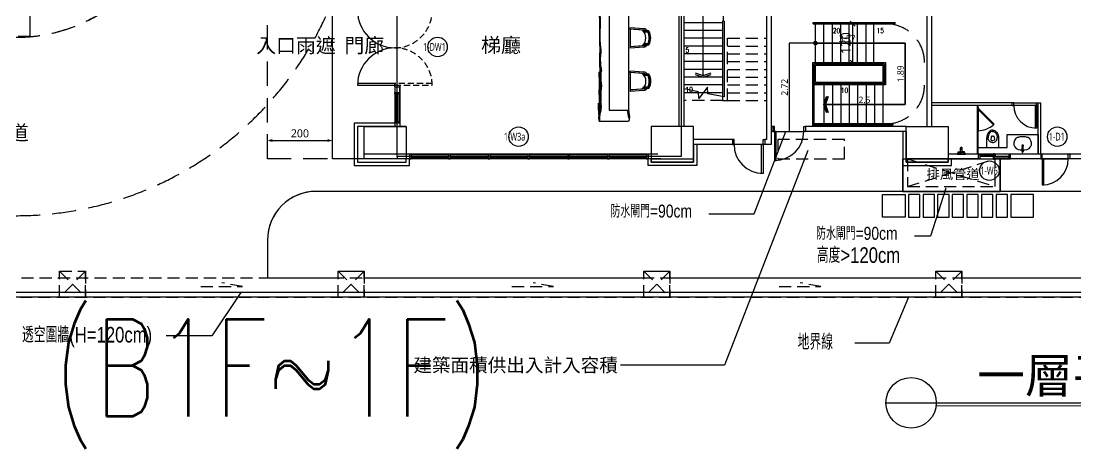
# Model space of a CAD drawing. Header units: millimetres. Extents: x -3377 to 119122, y -22007 to 15479.
# Drawn here: x 26909 to 30159, y 7810 to 9129 of the extents above; entities that cross this region are included whole.
import ezdxf
from ezdxf.enums import TextEntityAlignment as Align

# ---------------------------------------------------------------- set-up
doc = ezdxf.new("R2010")
doc.units = ezdxf.units.MM
doc.header["$LTSCALE"] = 150
doc.header["$MEASUREMENT"] = 0
for name, pattern in [('ACAD_ISO10W100', [18, 12, -3, 0, -3]), ('CENTER', [2, 1.25, -0.25, 0.25, -0.25]), ('CONTINOUS', [0]), ('HIDDEN', [0.375, 0.25, -0.125]), ('HIDDEN2', [0.1875, 0.125, -0.0625]), ('HIDDENX2', [0.75, 0.5, -0.25]), ('PHANTOM', [15.5, 8, -1.5, 1.5, -1.5, 1.5, -1.5])]:
    doc.linetypes.add(name, pattern=pattern)
doc.layers.get('0').update_dxf_attribs({"plot": 0})
for name, color, linetype in [('03-景觀', 8, 'Continuous'), ('A-10-OTHER', 7, 'Continuous'), ('COL', 1, 'Continuous'), ('DM', 6, 'Continuous'), ('Duct', 1, 'Continuous'), ('E-TXT', 7, 'Continuous'), ('FIN', 5, 'Continuous'), ('OPEN', 4, 'Continuous'), ('OTHER', 4, 'Continuous'), ('PLANT', 3, 'Continuous'), ('STAIR', 4, 'Continuous'), ('STAIR3', 7, 'Continuous'), ('TEXT', 2, 'Continuous'), ('TOIL', 6, 'Continuous'), ('WALL', 2, 'Continuous'), ('WALL2', 3, 'Continuous'), ('WALL3', 4, 'Continuous'), ('尺寸標註', 6, 'Continuous'), ('排水', 5, 'HIDDEN')]:
    doc.layers.add(name, color=color, linetype=linetype)
doc.layers.add('5', color=5, linetype='Continuous', lineweight=13)
for name, color, linetype, plot in [('AREA', 3, 'Continuous', False), ('FUNITURE', 9, 'Continuous', False), ('LABEL', 1, 'Continuous', False), ('OPEN-TAG', 4, 'Continuous', False), ('S-ARCH', 252, 'Continuous', False), ('法規檢討', 3, 'Continuous', False)]:
    doc.layers.add(name, color=color, linetype=linetype, plot=plot)
doc.styles.add('C1', font='', dxfattribs={"bigfont": 'japanese.shx'})
doc.styles.add('CHINA', font='romans.shx', dxfattribs={"width": 0.8, "bigfont": 'china.shx'})
doc.styles.add('CHINESET', font='c2.shx', dxfattribs={"bigfont": 'china.shx'})
doc.styles.add('CS4', font='romans.shx', dxfattribs={"width": 0.7, "height": 45, "bigfont": 'lsp.shx'})
doc.styles.add('CT', font='')
doc.styles.add('HH', font='')
doc.styles.get('C1').set_extended_font_data('微軟正黑體')
doc.styles.get('CT').set_extended_font_data('DFKai-SB')
doc.styles.get('HH').set_extended_font_data('Microsoft JhengHei')
doc.dimstyles.new('1-1', dxfattribs={"dimtxt": 20, "dimasz": 8, "dimexe": 10, "dimexo": 0, "dimgap": 10, "dimtad": 1, "dimdsep": 46, "dimtxsty": 'C1', "dimblk": 'OBLIQUE', "dimblk1": 'OBLIQUE', "dimblk2": 'ARROW', "dimcen": 10, "dimaunit": 1, "dimadec": 0, "dimazin": 0, "dimtfac": 1, "dimtix": 1, "dimtmove": 2, "dimatfit": 3, "dimldrblk": 'DIMC', "dimfxl": 0, "dimtolj": 1, "dimarcsym": 0})
doc.dimstyles.new('DIMAA', dxfattribs={"dimscale": 100, "dimtxt": 0.25, "dimasz": 0.15, "dimexe": 0.2, "dimexo": 0, "dimgap": 0.09, "dimtad": 1, "dimdec": 4, "dimdsep": 46, "dimtxsty": 'C1', "dimblk": 'ARROW', "dimblk1": 'ARROW', "dimblk2": 'ARROW', "dimsah": 1, "dimcen": 0.5, "dimadec": 4, "dimazin": 0, "dimtfac": 1, "dimtix": 1, "dimtmove": 2, "dimatfit": 3, "dimfxl": 0, "dimtolj": 1, "dimarcsym": 0})

# ---------------------------------------------------------------- blocks, each defined once
blk = doc.blocks.new('_Oblique')
at = {"color": 0, "linetype": 'ByBlock', "lineweight": -2}
blk.add_line((-0.5, -0.5), (0.5, 0.5), dxfattribs=at)
blk = doc.blocks.new('*D186')
at = {"layer": 'DEFPOINTS', "color": 0, "transparency": 16777216}
for p in [(76815, 3449), (76903.1, 3449), (76815, 3329)]:
    blk.add_point(p, dxfattribs=at)
at = {"layer": '尺寸標註', "color": 0, "lineweight": -2, "transparency": 16777216}
for p, q in [((76815, 3449), (76918.1, 3449)), ((76903.1, 3329), (76903.1, 3449)), ((76815, 3329), (76918.1, 3329))]:
    blk.add_line(p, q, dxfattribs=at)
at = {"layer": '尺寸標註', "color": 0, "lineweight": -2, "transparency": 16777216, "xscale": 15, "yscale": 15, "zscale": 15}
for p, rotation in [((76903.1, 3449), 90), ((76903.1, 3329), 270)]:
    blk.add_blockref('_Oblique', p, dxfattribs=dict(at, rotation=rotation))
at = {"layer": '尺寸標註', "color": 0, "transparency": 16777216, "insert": (76881.5, 3389), "char_height": 30, "attachment_point": 5, "rotation": 90, "style": 'C1'}
blk.add_mtext('\\A1;120', dxfattribs=at)
blk = doc.blocks.new('ARROW')
blk.add_solid([(0, 0), (-1, 0.3), (-1, -0.3)])
blk = doc.blocks.new('DIMC')
for p, q in [((-1.5, 0), (1.5, 0)), ((0, -1.5), (0, 1.5))]:
    blk.add_line(p, q)
at = {"color": 3}
blk.add_circle((0, 0), 0.5, dxfattribs=at)
blk = doc.blocks.new('*D172')
at = {"layer": 'DEFPOINTS', "color": 0, "transparency": 16777216}
for p in [(75299.8, 3088.8), (75099.8, 3032), (75299.8, 3032)]:
    blk.add_point(p, dxfattribs=at)
at = {"layer": 'DM', "color": 0, "lineweight": -2, "transparency": 16777216}
for p, q in [((75099.8, 3032), (75099.8, 3108.8)), ((75114.8, 3088.8), (75284.8, 3088.8)), ((75299.8, 3032), (75299.8, 3108.8))]:
    blk.add_line(p, q, dxfattribs=at)
at = {"layer": 'DM', "color": 0, "lineweight": -2, "transparency": 16777216, "xscale": 15, "yscale": 15, "zscale": 15, "rotation": 180}
blk.add_blockref('ARROW', (75099.8, 3088.8), dxfattribs=at)
at = {"layer": 'DM', "color": 0, "lineweight": -2, "transparency": 16777216, "xscale": 15, "yscale": 15, "zscale": 15}
blk.add_blockref('ARROW', (75299.8, 3088.8), dxfattribs=at)
at = {"layer": 'DM', "color": 0, "transparency": 16777216, "insert": (75199.8, 3110.7), "char_height": 25, "attachment_point": 5, "style": 'C1'}
blk.add_mtext('\\A1;200', dxfattribs=at)
blk = doc.blocks.new('A$C704E4F0D')
at = {"color": 252, "linetype": 'HIDDENX2'}
blk.add_line((-1577.5, -775), (-1577.5, -90), dxfattribs=at)
at = {"color": 252, "linetype": 'HIDDEN'}
for p, q in [((-359.99933, -595.00175), (-359.99958, -403.00175)), ((-359.99933, -403.00175), (-239.99933, -403.00175)), ((-359.99933, -427.00175), (-239.99933, -427.00175)), ((-359.99933, -451.00175), (-239.99933, -451.00175)), ((-359.99933, -475.00175), (-239.99933, -475.00175)), ((-359.99933, -499.00175), (-239.99933, -499.00175)), ((-359.99933, -523.00175), (-239.99933, -523.00175)), ((-359.99933, -523.00175), (-239.99933, -523.00175)), ((-359.99933, -547.00175), (-239.99932, -547.00175)), ((-375.00003, -583.00174), (-375.00003, -595.00175)), ((-359.99933, -571.00175), (-239.99931, -571.00175)), ((-359.99933, -571.00175), (-239.99931, -571.00175)), ((-374.99999, -595.00175), (-494.99999, -595.00175)), ((-374.99999, -595.00175), (-359.99933, -595.00175)), ((-359.99933, -595.00175), (-239.99931, -595.00175))]:
    blk.add_line(p, q, dxfattribs=at)
at = {"color": 252, "linetype": 'HIDDENX2'}
for points in [[(-2553.35215, -950, 0.4101367241), (-1503.45416, 85.36428), (-1503.35215, 355.00005, 0.3768400796), (-2418.00192, 1396.23985)], [(-2553.35215, -400, 0.4083589716), (-2053.45245, 89.98561), (-2053.35216, 355.08501, 0.3359745643), (-2418.00061, 836.33149)]]:
    blk.add_lwpolyline(points, format="xyb", dxfattribs=at)
for points in [[(-2508.34882, 804), (-3108.34882, 804), (-3108.34882, -396), (-2508.34882, -396), (-2508.34882, 804)], [(-1480, -775), (-1777.5, -775), (-1777.5, -90), (-1480, -90)]]:
    blk.add_lwpolyline(points, dxfattribs=at)
at = {"color": 252}
for points in [[(-459.79326, -509.94593), (-434.99999, -518.00175), (-410.20672, -509.94593)], [(-459.79326, -514.94593), (-434.99999, -523.00175), (-410.20672, -514.94593)], [(-54.94418, -582.20673), (-63, -607), (-54.94418, -631.79327)], [(-49.94418, -582.20673), (-58, -607), (-49.94418, -631.79327)]]:
    blk.add_lwpolyline(points, dxfattribs=at)
at = {"color": 252, "linetype": 'HIDDEN'}
blk.add_lwpolyline([(0, -715), (-205, -715), (-205, -775), (0, -775)], close=True, dxfattribs=at)
at = {"color": 252}
blk.add_lwpolyline([(597, -700), (597, -760), (412, -760), (412, -740), (502, -740), (502, -700)], close=True, dxfattribs=at)
blk.add_circle((-89.00024, -417.99981), 5, dxfattribs=at)
at = {"color": 252, "linetype": 'HIDDENX2'}
for centre, radius, start, end in [((-2553.35215, 100), 500, 270, 0), ((127, -478), 120, 0, 90), ((127, -546.9996), 120, 270, 0)]:
    blk.add_arc(centre, radius, start, end, dxfattribs=at)
at = {"layer": '03-景觀', "color": 252, "lineweight": -2, "elevation": 0}
for points in [[(117.49996, -885.00252), (187.49996, -885.00252), (187.49996, -955.00252), (117.49996, -955.00252)], [(232.50004, -885.00252), (197.50004, -885.00252), (197.50004, -955.00252), (232.50004, -955.00252)], [(277.50004, -885.00252), (242.50004, -885.00252), (242.50004, -955.00252), (277.50004, -955.00252)], [(322.50004, -885.00252), (287.50004, -885.00252), (287.50004, -955.00252), (322.50004, -955.00252)], [(367.50004, -885.00252), (332.50004, -885.00252), (332.50004, -955.00252), (367.50004, -955.00252)], [(412.50004, -885.00252), (377.50004, -885.00252), (377.50004, -955.00252), (412.50004, -955.00252)], [(457.50004, -885.00252), (422.50004, -885.00252), (422.50004, -955.00252), (457.50004, -955.00252)], [(502.50004, -885.00252), (467.50004, -885.00252), (467.50004, -955.00252), (502.50004, -955.00252)], [(582.50004, -885.00252), (512.50004, -885.00252), (512.50004, -955.00252), (582.50004, -955.00252)]]:
    blk.add_lwpolyline(points, close=True, dxfattribs=at)
at = {"layer": '5', "color": 252, "linetype": 'Continuous'}
blk.add_lwpolyline([(283.27248, -1536.03682), (1484.00106, -1536.03682)], dxfattribs=at)
at = {"layer": 'A-10-OTHER', "color": 252}
blk.add_line((-1350, -675), (-1480, -675), dxfattribs=at)
at = {"layer": 'AREA', "color": 252}
for points in [[(-1377.5, -767.5), (-1377.5, -775), (-1577.5, -775), (-1577.5, -90), (-1472.5, -90), (-1472.5, 557.5), (-757.5, 557.5), (-757.5, 352.5), (247.5, 352.5), (247.5, 127.5), (-757.5, 127.5), (-757.5, -262.5), (-502.5, -262.5), (-502.5, -760), (-502.5, -767.5)], [(-1377.5, -767.5), (-1377.5, -135), (-1472.5, -135), (-1472.5, 557.5), (-757.5, 557.5), (-757.5, 352.5), (247.5, 352.5), (247.5, 127.5), (-757.5, 127.5), (-757.5, -262.5), (-502.5, -262.5), (-502.5, -767.5)]]:
    blk.add_lwpolyline(points, close=True, dxfattribs=at)
at = {"layer": 'AREA', "color": 252, "elevation": 0}
blk.add_lwpolyline([(480, -875), (180, -875), (180, -775), (480, -775)], close=True, dxfattribs=at)
at = {"layer": 'COL', "color": 252}
for points in [[(-1480, -675), (-1350, -675), (-1350, -775), (-1480, -775)], [(-465, -675), (-595, -675), (-595, -775), (-465, -775)], [(190, -675), (320, -675), (320, -775), (190, -775)]]:
    blk.add_lwpolyline(points, close=True, dxfattribs=at)
at = {"layer": 'Duct', "color": 252, "linetype": 'CENTER', "ltscale": 3, "elevation": 0}
blk.add_lwpolyline([(-3833.34882, -1201.48446), (-3833.33714, 55.73711), (-3833.3549, 1643.22963), (1974.9, 1643.1), (1974.3809, 55.64961), (1973.9663, -1201.48446), (-1007.8204, -1201.48157)], close=True, dxfattribs=at)
blk.add_lwpolyline([(-3833.34882, -1201.48446), (-3833.33714, 55.73711), (-3833.3549, 1643.22963), (1974.9, 1643.1), (1974.3809, 55.64961), (1973.9663, -1201.48446), (-1007.8204, -1201.48157)], close=True, dxfattribs=at)
at = {"layer": 'Duct', "color": 252, "linetype": 'CENTER', "ltscale": 3}
blk.add_lwpolyline([(-3833.34882, -1201.48446), (-3833.33714, 55.73711), (-3833.3549, 1643.22963), (1974.9, 1643.1), (1974.3809, 55.64961), (1973.9663, -1201.48446), (-1007.8204, -1201.48157)], close=True, dxfattribs=at)
blk.add_lwpolyline([(-3833.34882, -1201.48446), (-3833.33714, 55.73711), (-3833.3549, 1643.22963), (1974.9, 1643.1), (1974.3809, 55.64961), (1973.9663, -1201.48446), (-1007.8204, -1201.48157)], close=True, dxfattribs=at)
at = {"layer": 'E-TXT', "color": 252, "elevation": 0}
for points in [[(-1860.05308, -1186.48217), (-1948.70761, -1320.33312), (-2090.02829, -1320.33312)], [(197.88595, -1201.48274), (138.08126, -1343.2842), (32.27125, -1343.2842)]]:
    blk.add_lwpolyline(points, dxfattribs=at)
at = {"layer": 'FIN', "color": 252}
for points in [[(-1385, -665), (-1510, -665), (-1510, -795), (-1340, -795), (-1340, -775)], [(-1385, -675), (-1500, -675), (-1500, -785), (-1350, -785), (-1350, -775)], [(180, -690), (180, -795), (330, -795), (330, -775)], [(190, -690), (190, -785), (320, -785), (320, -775)], [(-455, -730), (-455, -795), (-605, -795), (-605, -775)], [(-465, -730), (-465, -785), (-595, -785), (-595, -775)], [(-595, -775), (-595, -785), (-465, -785), (-465, -775)], [(320, -775), (320, -785), (190, -785), (190, -775)]]:
    blk.add_lwpolyline(points, dxfattribs=at)
at = {"layer": 'FUNITURE', "color": 252}
for p, q in [((-372.50024, -350.00175), (-372.50024, -225)), ((-617.84305, -373.79159), (-660.39697, -370.77807)), ((-660.39443, -374.95983), (-660.39697, -370.77807)), ((-616.68146, -378.1775), (-660.39443, -374.95983)), ((-660.39376, -376.05988), (-660.36198, -428.22266)), ((-622.23973, -378.11778), (-659.64563, -375.36437)), ((-605.53244, -379.8559), (-620.26752, -379.86487)), ((-605.57232, -384.03768), (-616.982, -384.04463)), ((-602.69198, -379.85417), (-605.53244, -379.8559)), ((-602.48785, -385.42972), (-604.86899, -385.43117)), ((-602.48785, -385.42972), (-600.26247, -384.43064)), ((-605.55031, -420.17808), (-616.95999, -420.18503)), ((-602.46753, -418.78228), (-604.84867, -418.78373)), ((-602.46753, -418.78228), (-600.24094, -419.77865)), ((-616.6523, -426.05179), (-660.36131, -429.3227)), ((-660.36131, -429.3227), (-660.35877, -433.50446)), ((-617.80855, -430.43911), (-660.35877, -433.50446)), ((-622.21049, -426.11828), (-659.61301, -428.91725)), ((-605.50533, -424.35981), (-620.24041, -424.36879)), ((-602.66488, -424.35808), (-605.50533, -424.35981)), ((-617.78014, -507.0773), (-660.33406, -504.06378)), ((-660.33152, -508.24554), (-660.33406, -504.06378)), ((-616.61855, -511.46321), (-660.33152, -508.24554)), ((-660.33085, -509.34559), (-660.29907, -561.50837)), ((-622.17682, -511.40349), (-659.58272, -508.65008)), ((-605.46953, -513.14161), (-620.20461, -513.15058)), ((-605.50941, -517.32339), (-616.91909, -517.33034)), ((-602.62907, -513.13988), (-605.46953, -513.14161)), ((-602.42494, -518.71543), (-604.80608, -518.71688)), ((-602.42494, -518.71543), (-600.19956, -517.71635)), ((-602.40462, -552.06799), (-604.78576, -552.06944)), ((-602.40462, -552.06799), (-600.17803, -553.06436)), ((-616.58939, -559.3375), (-660.2984, -562.60841)), ((-660.2984, -562.60841), (-660.29586, -566.79017)), ((-617.74564, -563.72482), (-660.29586, -566.79017)), ((-622.14758, -559.40398), (-659.5501, -562.20296)), ((-605.44242, -557.64552), (-620.17751, -557.6545)), ((-605.4874, -553.46379), (-616.89708, -553.47074)), ((-602.60197, -557.64379), (-605.44242, -557.64552))]:
    blk.add_line(p, q, dxfattribs=at)
at = {"layer": 'FUNITURE', "color": 252, "lineweight": -2}
for points in [[(-665, -300), (-725, -300), (-725, -625), (-665, -625)], [(-665, -300), (-665, -625)], [(-665, -660), (-755, -660)]]:
    blk.add_lwpolyline(points, dxfattribs=at)
at = {"layer": 'FUNITURE', "color": 252}
for centre, radius, start, end in [((-659.6968, -376.05945), 0.69696, 85.79010862, 180.03489782), ((-644.29308, -402.13147), 32.75712, 313.40601482, 46.66378082), ((-618.82771, -387.69597), 13.9392, 34.2198825, 85.94928104), ((-618.82771, -387.69597), 9.75744, 53.42039993, 77.29328556), ((-639.68347, -402.12866), 38.61158, 332.13038192, 27.93941371), ((-639.68347, -402.12866), 40.77216, 326.95803702, 33.11175862), ((-614.2181, -387.69316), 13.9392, 29.54751431, 34.2198825), ((-639.68347, -402.12866), 43.21152, 330.52228132, 29.54751431), ((-659.66502, -428.22223), 0.69696, 180.03489782, 274.27968701), ((-622.2625, -425.42326), 0.69696, 274.27968701, 313.40601482), ((-618.81015, -416.53594), 13.9392, 274.12051459, 325.84991313), ((-618.81015, -416.53594), 9.75744, 282.77651007, 306.6493957), ((-614.20054, -416.53313), 13.9392, 325.84991313, 330.52228132), ((-659.63389, -509.34516), 0.69696, 85.79010862, 180.03489782), ((-644.23017, -535.41718), 32.75712, 313.40601482, 46.66378082), ((-618.7648, -520.98168), 13.9392, 34.2198825, 85.94928104), ((-618.7648, -520.98168), 9.75744, 53.42039993, 77.29328556), ((-639.62056, -535.41437), 38.61158, 332.13038192, 27.93941371), ((-639.62056, -535.41437), 40.77216, 326.95803702, 33.11175862), ((-614.15519, -520.97887), 13.9392, 29.54751431, 34.2198825), ((-639.62056, -535.41437), 43.21152, 330.52228132, 29.54751431), ((-659.60211, -561.50794), 0.69696, 180.03489782, 274.27968701), ((-622.19959, -558.70897), 0.69696, 274.27968701, 313.40601482), ((-618.74724, -549.82165), 13.9392, 274.12051459, 325.84991313), ((-618.74724, -549.82165), 9.75744, 282.77651007, 306.6493957), ((-614.13763, -549.81884), 13.9392, 325.84991313, 330.52228132)]:
    blk.add_arc(centre, radius, start, end, dxfattribs=at)
at = {"layer": 'FUNITURE', "color": 252, "lineweight": -2}
for points in [[(-755, -270), (-757.55407, -286.68254, 0), (-755, -334.62622), (-754.20815, -420.85133, 0), (-753.6481, -437.62622), (-754.3103, -452.1409, 0), (-754.3103, -517.41594, 0), (-755, -524.97373), (-753.71404, -603.97024, 0), (-755, -506.93193, 0), (-754.51994, -543.303, 0), (-756.45836, -570.3619, 0), (-754.55676, -592.79627, 0), (-755, -645.99736, 0), (-757.51131, -602.93895, 0), (-755.74749, -625.87889, 0), (-756.93109, -643.74854, 0), (-757.09737, -649.31268, 0), (-755, -660)], [(-747.60237, -270), (-752.76678, -284.25105, 0), (-752.76678, -294.99201, 0), (-754.21348, -305.01052, 0), (-754.21348, -320.32604, 0), (-752.66166, -337.92255, 0), (-752.66166, -419.20594, 0), (-750.61277, -436.79808, 0), (-752.72461, -479.38172, 0), (-751.56654, -488.01459, 0), (-748.62801, -502.78792, 0), (-751.4739, -515.20815, 0), (-751.4739, -525.95431, 0), (-748.89288, -557.04722, 0), (-753.05066, -576.01899, 0), (-751.48637, -602.12955, 0), (-751.42757, -477.96357, 0), (-751.67285, -488.03117, 0), (-752.21744, -497.54874, 0), (-751.89021, -508.95207, 0), (-751.8332, -539.5902, 0), (-751.71204, -555.47412, 0), (-751.71264, -561.47365, 0), (-752.62068, -571.24524, 0), (-753.00374, -582.56389, 0), (-753.00374, -588.45553, 0), (-750.12163, -605.90154, 0), (-751.36997, -630.4298, 0), (-755.58713, -563.30795, 0), (-755.58713, -586.77643, 0), (-753.55902, -609.15207, 0), (-751.87002, -620.36638, 0), (-754.17844, -642.6161, 0), (-754.17844, -660, 0)], [(-752.07847, -518.69151), (-751.26901, -508.36353), (-751.26901, -500.97618), (-753.28999, -491.4832), (-753.28999, -483.65636)], [(-751.87536, -504.82964), (-753.1243, -512.53466), (-754.02522, -528.73979), (-752.70442, -533.06961), (-751.85755, -543.64778), (-753.91654, -562.84407)]]:
    blk.add_spline(points, degree=3, dxfattribs=at)
for points, knots in [([(-669.87726, -625), (-668.20482, -629.64369, 0), (-665.8469, -632.26591, 0), (-667.94483, -640.69075, 0), (-663.70446, -649.10881)], [53.157431261, 53.157431261, 53.157431261, 53.157431261, 53.5004099269, 67.3910744169, 67.3910744169, 67.3910744169, 67.3910744169]), ([(-665, -625), (-664.38743, -626.82465, 0), (-663.98793, -632.88012, 0), (-661.55901, -642.49908, 0), (-662.5834, -651.46123, 0), (-665, -660)], [0, 0, 0, 0, 5.7305156177, 17.7254662966, 30.2078949437, 30.2078949437, 30.2078949437, 30.2078949437])]:
    blk.add_open_spline(points, degree=3, knots=knots, dxfattribs=at)
at = {"layer": 'LABEL', "color": 252}
blk.add_lwpolyline([(127.89261, -1526.90096), (1484.00106, -1526.90097)], dxfattribs=at)
at = {"layer": 'LABEL', "color": 252, "linetype": 'Continuous'}
blk.add_arc((205.65267, -1526.90096), 77.76005, 180.0000015, 179.9999985, dxfattribs=at)
at = {"layer": 'OPEN', "color": 252, "linetype": 'Continuous'}
for p, q in [((-1385, -542.5), (-1500, -542.5)), ((-1500, -542.5), (-1500, -547.5)), ((-1500, -547.5), (-1385, -547.5)), ((-1385, -547.5), (-1385, -542.5)), ((-1385, -552.5), (-1385, -547.5)), ((-1385, -547.5), (-1370, -547.5)), ((-1385, -551.49998), (-1385, -665)), ((-1370, -547.5), (-1370, -552.5)), ((-1370, -665), (-1370, -551.49998)), ((-1385, -574.50089), (-1385, -571.50062)), ((-1370, -571.50062), (-1385, -571.50062)), ((-1370, -574.50089), (-1385, -574.50089)), ((-1370, -574.50089), (-1385, -574.50089)), ((-1370, -574.50089), (-1385, -574.50089)), ((-1370, -574.50089), (-1385, -574.50089)), ((-1380, -661.99973), (-1380, -574.50089)), ((-1375, -661.99973), (-1375, -574.50089)), ((-1370, -571.50062), (-1370, -574.50089)), ((-1370, -571.50062), (-1370, -574.50089)), ((-1385, -665), (-1385, -661.99973)), ((-1370, -661.99973), (-1385, -661.99973)), ((-1370, -665), (-1385, -665)), ((-1370, -665), (-1385, -665)), ((-1370, -661.99973), (-1370, -665)), ((-215, -675), (-220, -675)), ((-215, -690), (-215, -675)), ((-125, -690), (-125, -675)), ((-125, -675), (-120, -675)), ((-340, -715), (-345, -715)), ((-340, -730), (-340, -715)), ((-250, -730), (-250, -715)), ((-250, -715), (-245, -715)), ((-220, -690), (-215, -690)), ((-215, -690), (-125, -690)), ((-215, -690), (-215, -780)), ((-210, -690), (-215, -690)), ((-210, -780), (-210, -690)), ((-120, -690), (-125, -690)), ((-345, -730), (-340, -730)), ((-250, -730), (-340, -730)), ((-255, -820), (-255, -730)), ((-255, -730), (-250, -730)), ((-245, -730), (-250, -730)), ((-250, -730), (-250, -820)), ((-1335, -760), (-1340, -760)), ((-1340, -760), (-1340, -775)), ((-1340, -775), (-1335, -775)), ((-1335, -760), (-1220, -760)), ((-1335, -760), (-1335, -775)), ((-1335, -765), (-1220, -765)), ((-1335, -770), (-1220, -770)), ((-1220, -775), (-1335, -775)), ((-1215, -760), (-1220, -760)), ((-1220, -760), (-1220, -775)), ((-1220, -760), (-1220, -775)), ((-1220, -760), (-1220, -775)), ((-1220, -760), (-1220, -775)), ((-1220, -775), (-1215, -775)), ((-1215, -760), (-1097.5, -760)), ((-1215, -760), (-1215, -775)), ((-1215, -765), (-1097.5, -765)), ((-1215, -770), (-1097.5, -770)), ((-1097.5, -775), (-1215, -775)), ((-1097.5, -760), (-1097.5, -775)), ((-1092.5, -760), (-1097.5, -760)), ((-1097.5, -760), (-1097.5, -775)), ((-1097.5, -760), (-1097.5, -775)), ((-1097.5, -760), (-1097.5, -775)), ((-1097.5, -760), (-1097.5, -775)), ((-1097.5, -760), (-1097.5, -775)), ((-1097.5, -775), (-1092.5, -775)), ((-1092.5, -760), (-975, -760)), ((-1092.5, -760), (-1092.5, -775)), ((-1092.5, -765), (-975, -765)), ((-1092.5, -770), (-975, -770)), ((-975, -775), (-1092.5, -775)), ((-975, -760), (-975, -775)), ((-975, -760), (-975, -775)), ((-975, -760), (-975, -775)), ((-975, -760), (-975, -775)), ((-975, -760), (-975, -775)), ((-970, -760), (-975, -760)), ((-975, -760), (-975, -775)), ((-975, -760), (-975, -775)), ((-975, -760), (-975, -775)), ((-975, -775), (-970, -775)), ((-970, -760), (-970, -775)), ((-970, -760), (-852.5, -760)), ((-970, -765), (-852.5, -765)), ((-970, -770), (-852.5, -770)), ((-852.5, -775), (-970, -775)), ((-852.5, -760), (-852.5, -775)), ((-852.5, -760), (-852.5, -775)), ((-852.5, -760), (-852.5, -775)), ((-847.5, -760), (-852.5, -760)), ((-852.5, -760), (-852.5, -775)), ((-852.5, -760), (-852.5, -775)), ((-852.5, -760), (-852.5, -775)), ((-852.5, -760), (-852.5, -775)), ((-852.5, -760), (-852.5, -775)), ((-852.5, -760), (-852.5, -775)), ((-852.5, -760), (-852.5, -775)), ((-852.5, -775), (-847.5, -775)), ((-847.5, -760), (-730, -760)), ((-847.5, -760), (-847.5, -775)), ((-847.5, -765), (-730, -765)), ((-847.5, -770), (-730, -770)), ((-730, -775), (-847.5, -775)), ((-725, -760), (-730, -760)), ((-730, -760), (-730, -775)), ((-730, -760), (-730, -775)), ((-730, -760), (-730, -775)), ((-730, -760), (-730, -775)), ((-730, -760), (-730, -775)), ((-730, -760), (-730, -775)), ((-730, -760), (-730, -775)), ((-730, -760), (-730, -775)), ((-730, -760), (-730, -775)), ((-730, -760), (-730, -775)), ((-730, -760), (-730, -775)), ((-730, -760), (-730, -775)), ((-730, -775), (-725, -775)), ((-725, -760), (-610, -760)), ((-725, -760), (-725, -775)), ((-725, -765), (-610, -765)), ((-725, -770), (-610, -770)), ((-610, -775), (-725, -775)), ((-610, -760), (-610, -775)), ((-610, -760), (-610, -775)), ((-605, -760), (-610, -760)), ((-610, -760), (-610, -775)), ((-610, -775), (-605, -775)), ((-215, -780), (-210, -780)), ((412, -760), (417, -760)), ((417, -775), (412, -775)), ((417, -760), (417, -775)), ((507, -760), (417, -760)), ((417, -762.5), (464.5, -762.5)), ((507, -767.5), (417, -767.5)), ((417, -775), (507, -775)), ((459.5, -772.5), (459.5, -767.5)), ((507, -772.5), (459.5, -772.5)), ((462, -778), (462, -757)), ((464.5, -762.5), (464.5, -767.5)), ((512, -760), (507, -760)), ((507, -760), (507, -775)), ((507, -775), (512, -775)), ((610, -760), (605, -760)), ((605, -775), (610, -775)), ((610, -775), (610, -760)), ((690, -760), (610, -760)), ((610, -775), (690, -775)), ((610, -775), (610, -855)), ((615, -775), (610, -775)), ((615, -855), (615, -775)), ((690, -775), (690, -760)), ((690, -760), (695, -760)), ((695, -775), (690, -775)), ((-250, -820), (-255, -820)), ((610, -855), (615, -855))]:
    blk.add_line(p, q, dxfattribs=at)
at = {"layer": 'OPEN', "color": 252, "linetype": 'HIDDEN2'}
for p, q in [((-1270, -542.5), (-1385, -542.5)), ((-1385, -542.5), (-1385, -547.5)), ((-1385, -547.5), (-1270, -547.5)), ((-1270, -547.5), (-1270, -542.5))]:
    blk.add_line(p, q, dxfattribs=at)
at = {"layer": 'OPEN', "color": 252, "linetype": 'Continuous', "lineweight": -2}
for p, q in [((522, -602), (517, -602)), ((517, -610), (522, -610)), ((522, -610), (522, -602)), ((522, -602), (592, -602)), ((592, -610), (522, -610)), ((589, -680), (589, -610)), ((589, -610), (592, -610)), ((592, -610), (592, -602)), ((592, -602), (597, -602)), ((597, -610), (592, -610)), ((592, -610), (592, -680)), ((592, -680), (589, -680))]:
    blk.add_line(p, q, dxfattribs=at)
at = {"layer": 'OPEN', "color": 252, "linetype": 'Continuous'}
for centre, radius, start, end in [((-1385, -317.5), 115, 180, 270), ((-1385, -547.5), 115, 90, 180), ((-215, -690), 90, 270.00000001, 0.00000001), ((-250, -730), 90, 180, 270), ((610, -775), 80, 270.00000001, 0.00000001)]:
    blk.add_arc(centre, radius, start, end, dxfattribs=at)
at = {"layer": 'OPEN', "color": 252, "linetype": 'HIDDEN2'}
for centre, start, end in [((-1385, -317.5), 270, 0), ((-1385, -547.5), 0, 90)]:
    blk.add_arc(centre, 115, start, end, dxfattribs=at)
at = {"layer": 'OPEN', "color": 252, "linetype": 'Continuous', "lineweight": -2}
blk.add_arc((592, -610), 70, 180, 270, dxfattribs=at)
at = {"layer": 'OPEN-TAG', "color": 252}
for centre in [(-1253.34154, -429.7346, -1.07354), (-1003.81691, -706.41085), (655.93356, -706.41085), (447.05638, -811.23268, 0)]:
    blk.add_circle(centre, 30, dxfattribs=at)
at = {"layer": 'OTHER', "color": 252}
blk.add_lwpolyline([(-370.00001, -584.00175), (-420.29128, -573.94349), (-421.27186, -553.3513), (-448.72812, -588.6522), (-449.7087, -568.06001), (-494.99999, -559.00175)], dxfattribs=at)
at = {"layer": 'PLANT', "color": 252}
for p, q in [((-565.21074, -875.00252, 0), (-1627.5, -875.00252)), ((-565.21074, -875.00252, 0), (-1627.5, -875.00252)), ((-564.99996, -875.00252, 0), (-1577.50251, -875.00252, 0)), ((-1577.50251, -875.00252, 0), (-1577.50251, -875.00252, 0)), ((-564.99996, -875.00252, 0), (-1577.50251, -875.00252, 0)), ((-1577.50251, -875.00252, 0), (-1577.50251, -875.00252, 0)), ((-454.99996, -875.00252, 0), (-564.99996, -875.00252, 0)), ((-564.99996, -875.00252, 0), (-564.99996, -875.00252, 0)), ((-454.99996, -875.00252, 0), (-564.99996, -875.00252, 0)), ((-564.99996, -875.00252, 0), (-564.99996, -875.00252, 0)), ((200.00004, -875.00252, 0), (-454.99996, -875.00252, 0)), ((200.00004, -875.00252, 0), (-454.99996, -875.00252, 0)), ((200.00004, -875.00252, 0), (200.00004, -875.00252, 0)), ((500.00004, -875.00252, 0), (200.00004, -875.00252, 0)), ((200.00004, -875.00252, 0), (200.00004, -875.00252, 0)), ((500.00004, -875.00252, 0), (200.00004, -875.00252, 0)), ((500.00004, -875.00253, 0), (500.00004, -875.00252, 0)), ((500.00004, -875.00253, 0), (500.00004, -875.00252, 0)), ((1295.00004, -875.00253, 0), (500.00004, -875.00253, 0)), ((1295.00004, -875.00253, 0), (500.00004, -875.00253, 0)), ((-1777.50002, -1025.0025), (-1777.50003, -1121.48628)), ((-1777.50002, -1025.0025), (-1777.50003, -1121.48628)), ((-1777.50003, -1121.48628), (-1777.50255, -1121.48628)), ((-1777.50255, -1121.48628), (-1777.50255, -1141.48424)), ((-1777.50003, -1121.48628), (-1777.50255, -1121.48628)), ((-1777.50255, -1121.48628), (-1777.50255, -1141.48424)), ((-618.0049, -1141.48447, 0), (-618.0049, -1121.48628, 0)), ((-618.0049, -1121.48628, 0), (-538.0049, -1121.48628, 0)), ((-618.0049, -1141.48447, 0), (-618.0049, -1121.48628, 0)), ((-618.0049, -1121.48628, 0), (-538.0049, -1121.48628, 0)), ((-538.0049, -1121.48628, 0), (-538.0049, -1141.48424, 0)), ((-538.0049, -1121.48628, 0), (-538.0049, -1141.48424, 0)), ((281.9951, -1121.48628, 0), (361.9951, -1121.48628, 0)), ((281.9951, -1141.48536, 0), (281.9951, -1121.48628, 0)), ((281.9951, -1121.48628, 0), (361.9951, -1121.48628, 0)), ((281.9951, -1141.48536, 0), (281.9951, -1121.48628, 0)), ((361.9951, -1121.48628, 0), (361.9951, -1141.48544, 0)), ((361.9951, -1121.48628, 0), (361.9951, -1141.48544, 0)), ((-1777.50255, -1141.48424), (-1777.50255, -1141.4844)), ((-1777.50255, -1141.48424), (-1777.50255, -1141.4844)), ((-1399.81543, -1141.48156, 0), (-618.0049, -1141.48447, 0)), ((-1399.81543, -1141.48156, 0), (-618.0049, -1141.48447, 0)), ((-538.0049, -1141.48424, 0), (-538.0049, -1141.48455, 0)), ((-538.0049, -1141.48424, 0), (-538.0049, -1141.48455, 0)), ((-538.0049, -1141.48455, 0), (-215.0004, -1141.48487, 0)), ((-538.0049, -1141.48455, 0), (-215.0004, -1141.48487, 0)), ((-215.0004, -1141.48487, 0), (281.9951, -1141.48536, 0)), ((-215.0004, -1141.48487, 0), (281.9951, -1141.48536, 0)), ((361.9951, -1141.48544, 0), (1214.99969, -1141.48629, 0)), ((361.9951, -1141.48544, 0), (1214.99969, -1141.48629, 0))]:
    blk.add_line(p, q, dxfattribs=at)
blk.add_lwpolyline([(1295.00004, -875.00253), (500.00004, -875.00253), (500, -875), (200, -875), (200.00004, -875.00252), (-454.99996, -875.00252), (-564.99996, -875.00252), (-564.99996, -875.00252), (-1577.50251, -875.00252), (-1577.50251, -875.00252), (-1627.5, -875.00252), (-1627.5, -875.00252, 0.4142135624), (-1777.5, -1025.00252), (-1777.50002, -1025.0025), (-1777.50003, -1121.48628), (-1777.50255, -1121.48628), (-1777.50255, -1141.48424), (-1777.50255, -1141.4844), (-1597.46835, -1141.48321), (-1597.46835, -1141.4844), (-1559.99993, -1141.48338), (-1559.99993, -1141.48203), (-1559.99993, -1121.48376), (-1479.99993, -1121.48376), (-1479.99993, -1141.4844), (-1400.02621, -1141.4844), (-1399.81543, -1141.48156), (-618.0049, -1141.48447), (-618.0049, -1121.48628), (-618.00494, -1121.48376), (-538.00494, -1121.48376), (-538.00494, -1141.48438), (-538.0049, -1141.48455), (-215.0004, -1141.48487), (281.9951, -1141.48536), (281.9951, -1121.48628), (281.99506, -1121.48381), (361.99506, -1121.48381), (361.99506, -1141.48436), (361.9951, -1141.48544), (1214.99969, -1141.48629)], format="xyb", dxfattribs=at)
blk.add_lwpolyline([(1295.00004, -875.00253), (500.00004, -875.00253), (500, -875), (200, -875), (200.00004, -875.00252), (-454.99996, -875.00252), (-564.99996, -875.00252), (-564.99996, -875.00252), (-1577.50251, -875.00252), (-1577.50251, -875.00252), (-1627.5, -875.00252), (-1627.5, -875.00252, 0.4142135624), (-1777.5, -1025.00252), (-1777.50002, -1025.0025), (-1777.50003, -1121.48628), (-1777.50255, -1121.48628), (-1777.50255, -1141.48424), (-1777.50255, -1141.4844), (-1597.46835, -1141.48321), (-1597.46835, -1141.4844), (-1559.99993, -1141.48338), (-1559.99993, -1141.48203), (-1559.99993, -1121.48376), (-1479.99993, -1121.48376), (-1479.99993, -1141.4844), (-1400.02621, -1141.4844), (-1399.81543, -1141.48156), (-618.0049, -1141.48447), (-618.0049, -1121.48628), (-618.00494, -1121.48376), (-538.00494, -1121.48376), (-538.00494, -1141.48438), (-538.0049, -1141.48455), (-215.0004, -1141.48487), (281.9951, -1141.48536), (281.9951, -1121.48628), (281.99506, -1121.48381), (361.99506, -1121.48381), (361.99506, -1141.48436), (361.9951, -1141.48544), (1214.99969, -1141.48629)], format="xyb", dxfattribs=at)
blk.add_arc((-1627.5, -1025.00252), 150, 90, 180, dxfattribs=at)
blk.add_arc((-1627.5, -1025.00252), 150, 90, 180, dxfattribs=at)
at = {"layer": 'STAIR', "color": 252, "linetype": 'CONTINOUS'}
for p, q in [((-372.50024, -350.00175), (-372.50024, -225)), ((-434.99999, -518.00175), (-434.99999, -287.50088)), ((-374.99999, -355.00175), (-494.99999, -355.00175)), ((-375.00024, -350.00175), (-375.00024, -514.02449)), ((-370.00024, -350.00175), (-375.00024, -350.00175)), ((-370.00024, -350.00175), (-370.00024, -515.29013)), ((-96.5, -354), (157, -354)), ((-96.5, -358.15372), (-96.5, -354)), ((157, -358), (157, -354)), ((-374.99999, -379.00175), (-494.99999, -379.00175)), ((-96.5, -358), (157, -358)), ((-89, -478), (-89, -357.9996)), ((-63, -478), (-63, -357.9996)), ((-37, -478), (-37, -357.9996)), ((-11, -478), (-11, -357.9996)), ((15, -478), (15, -357.9996)), ((41, -478), (41, -357.9996)), ((67, -478), (67, -357.9996)), ((91, -478), (91, -357.9996)), ((-374.99999, -403.00175), (-494.99999, -403.00175)), ((-374.99999, -427.00175), (-494.99999, -427.00175)), ((-374.99999, -451.00175), (-494.99999, -451.00175)), ((-374.99999, -475.00175), (-494.99999, -475.00175)), ((-97, -478), (127, -478)), ((-97, -675), (-97, -478)), ((-93, -482), (123, -482)), ((-93, -675), (-93, -482)), ((-89, -486), (119, -486)), ((-89, -539), (-89, -486)), ((119, -486), (119, -539)), ((123, -482), (123, -543)), ((127, -478), (127, -547)), ((-374.99999, -499.00175), (-494.99999, -499.00175)), ((-375.00024, -514.02449), (-375.00003, -583.00174)), ((-370.00024, -515.29013), (-370.00001, -584.00175)), ((-374.99999, -523.00175), (-494.99999, -523.00175)), ((-374.99999, -523.00175), (-494.99999, -523.00175)), ((-374.99999, -547.00175), (-494.99999, -547.00175)), ((123, -543), (-93, -543)), ((127, -547), (-93, -547)), ((119, -539), (-89, -539)), ((-63, -547), (-63, -667)), ((-37, -547), (-37, -667)), ((-11, -547), (-11, -667)), ((15, -547), (15, -667)), ((41, -547), (41, -667)), ((67, -547), (67, -667)), ((93, -547), (93, -667)), ((119, -547), (119, -667)), ((-374.99999, -571.00175), (-494.99999, -571.00175)), ((-374.99999, -571.00175), (-494.99999, -571.00175)), ((149, -667), (-93, -667)), ((149, -671), (-93, -671)), ((149, -667), (149, -671))]:
    blk.add_line(p, q, dxfattribs=at)
blk.add_lwpolyline([(-57.99983, -607.00052), (187, -607.00052), (187, -417.9998), (-89, -417.9998)], dxfattribs=at)
at = {"layer": 'STAIR3', "color": 252}
blk.add_line((-58, -607), (-48, -607), dxfattribs=at)
for points in [[(-89, -417.9998), (187, -417.9998), (187, -606.9998), (-63, -607)], [(-54.94418, -631.79327), (-63, -607), (-54.94418, -582.20673)], [(-49.94418, -631.79327), (-58, -607), (-49.94418, -582.20673)]]:
    blk.add_lwpolyline(points, dxfattribs=at)
at = {"layer": 'STAIR3', "color": 252, "extrusion": (0, 0, -1)}
blk.add_ellipse((-89, -417.9998), major_axis=(-3.53553, 3.53553), ratio=1, start_param=5.4977871438, end_param=11.780972451, dxfattribs=at)
at = {"layer": 'TOIL', "color": 252}
for p, q in [((410, -615), (410, -610)), ((410, -615), (412, -615)), ((412, -615), (412, -610)), ((410, -760), (410, -675)), ((410, -675), (412, -675)), ((412, -760), (412, -675)), ((358.25, -752.95014), (358.25, -744.45014)), ((358.25, -744.45014), (360.5, -744.45014)), ((362.75, -744.45014), (360.5, -744.45014)), ((362.75, -752.95014), (362.75, -744.45014)), ((548.72717, -737.27573), (550.27575, -737.27572)), ((347.55412, -760), (347.55412, -759.80481)), ((347.55412, -760), (373.44588, -760)), ((351.65012, -760), (347.55412, -760)), ((348.6, -759.38562), (348.6, -757.08014)), ((348.6, -757.08014), (351.96, -757.08014)), ((350.56212, -759.42562), (348.64, -759.42562)), ((350.44, -759.42562), (348.76, -759.42562)), ((348.84419, -759.42566), (348.94172, -759.42562)), ((350.35732, -759.42562), (348.94172, -759.42562)), ((350.875, -755.04014), (350.875, -753.53977)), ((353.96, -758.04014), (351, -758.04014)), ((351.01542, -753.40014), (356.31516, -752.65629)), ((351.035, -755.20014), (360.5, -755.20014)), ((351.5, -755.54014), (353, -755.54014)), ((351.5, -755.54014), (354.5, -755.54014)), ((351.5, -756.84014), (354.5, -756.84014)), ((351.65012, -760), (351.65012, -759.80481)), ((351.96, -756.84014), (351.96, -757.08014)), ((351.975, -755.37014), (351.975, -755.20014)), ((354.025, -755.20014), (351.975, -755.20014)), ((351.975, -755.37014), (353, -755.37014)), ((352.1, -755.20014), (353.9, -755.20014)), ((352.1, -755.20014), (353.9, -755.20014)), ((352.1, -755.54014), (352.1, -755.37014)), ((354.025, -755.37014), (353, -755.37014)), ((354.5, -755.54014), (353, -755.54014)), ((353.9, -755.54014), (353.9, -755.37014)), ((354.025, -755.37014), (354.025, -755.20014)), ((354.04, -756.84014), (354.04, -757.96014)), ((369.965, -755.20014), (360.5, -755.20014)), ((369.98458, -753.40014), (364.68484, -752.65629)), ((366.5, -755.54014), (368, -755.54014)), ((369.5, -755.54014), (366.5, -755.54014)), ((369.5, -756.84014), (366.5, -756.84014)), ((366.7, -756.84014), (369.3, -756.84014)), ((366.96, -756.84014), (366.96, -757.96014)), ((366.975, -755.37014), (366.975, -755.20014)), ((366.975, -755.20014), (369.025, -755.20014)), ((366.975, -755.37014), (368, -755.37014)), ((367.04, -758.04014), (370, -758.04014)), ((368.9, -755.20014), (367.1, -755.20014)), ((367.1, -755.54014), (367.1, -755.37014)), ((369.025, -755.37014), (368, -755.37014)), ((369.5, -755.54014), (368, -755.54014)), ((368.9, -755.54014), (368.9, -755.37014)), ((369.025, -755.37014), (369.025, -755.20014)), ((369.04, -756.84014), (369.04, -757.08014)), ((372.36, -757.08014), (369.04, -757.08014)), ((369.34988, -760), (369.34988, -759.80481)), ((369.34988, -760), (373.44588, -760)), ((370.125, -755.04014), (370.125, -753.53977)), ((370.43788, -759.42562), (372.36, -759.42562)), ((370.56, -759.42562), (372.24, -759.42562)), ((370.64268, -759.42562), (372.05828, -759.42562)), ((372.15581, -759.42566), (372.05828, -759.42562)), ((372.4, -759.38562), (372.4, -757.12014)), ((373.44588, -760), (373.44588, -759.80481)), ((549.27645, -755.18916), (549.27645, -752.62788)), ((549.37645, -755.28916), (549.62645, -755.28916)), ((549.72645, -755.18916), (549.72645, -752.63916))]:
    blk.add_line(p, q, dxfattribs=at)
at = {"layer": 'TOIL', "color": 252, "linetype": 'Continuous'}
for p, q in [((410, -618), (410, -615)), ((412, -615), (412, -618)), ((409.87868, -620.12132), (412, -618)), ((409.87868, -620.12132), (459.37615, -669.6188)), ((412, -618), (410, -618)), ((410, -688), (410, -618)), ((412, -618), (412, -688)), ((412, -618), (457.25483, -663.25483)), ((412, -618), (461.49747, -667.49747)), ((461.49747, -667.49747), (459.37615, -669.6188)), ((410, -688), (410, -691)), ((412, -688), (410, -688)), ((412, -691), (412, -688)), ((548.10145, -747.67761), (548.10145, -739.68916)), ((548.90145, -747.37931), (548.90145, -744.08916)), ((548.90145, -747.39041), (548.90145, -747.37931)), ((550.10145, -747.37931), (550.10145, -744.08916)), ((550.10145, -747.39041), (550.10145, -747.37931)), ((550.90145, -747.67761), (550.90145, -739.68916))]:
    blk.add_line(p, q, dxfattribs=at)
at = {"layer": 'TOIL', "color": 252, "linetype": 'ByBlock'}
for p, q in [((439, -740), (439, -710.30807)), ((451.95949, -707.17412), (451.54153, -715.95118)), ((457, -704.79303), (454.45666, -704.79303)), ((457, -704.79303), (459.54334, -704.79303)), ((462.04051, -707.17412), (462.45847, -715.95118)), ((475, -710.30807), (475, -740)), ((439, -740), (475, -740))]:
    blk.add_line(p, q, dxfattribs=at)
at = {"layer": 'TOIL', "color": 252, "linetype": 'PHANTOM'}
for p, q in [((549.00145, -747.39041), (550.00145, -747.39041)), ((549.00145, -747.39041), (549.00145, -747.4014)), ((550.00145, -747.39041), (550.00145, -747.4014))]:
    blk.add_line(p, q, dxfattribs=at)
at = {"layer": 'TOIL', "color": 252, "linetype": 'ACAD_ISO10W100'}
for p in [(356.31253, -752.63747), (364.68747, -752.63747)]:
    blk.add_line(p, (360.5, -752.05014), dxfattribs=at)
at = {"layer": 'TOIL', "color": 252}
for points in [[(358.25, -752.95014), (358.25, -740.85014)], [(362.75, -752.95014), (362.75, -740.85014)]]:
    blk.add_lwpolyline(points, dxfattribs=at)
blk.add_circle((549.50145, -734.68913), 1.625, dxfattribs=at)
at = {"layer": 'TOIL', "color": 252, "linetype": 'Continuous'}
for centre, radius, start, end in [((412, -618), 70, 270, 312.54371428), ((549.50145, -739.68916), 1.4, 0, 180), ((549.50145, -744.08916), 0.6, 0, 180), ((549.50145, -750.38916), 2.25, 122.3582402, 57.6417598), ((547.60145, -747.39041), 1.3, 302.3582402, 308.3365152), ((551.40145, -747.39041), 1.3, 231.6634848, 237.6417598)]:
    blk.add_arc(centre, radius, start, end, dxfattribs=at)
at = {"layer": 'TOIL', "color": 252, "linetype": 'ByBlock'}
for centre, start, end in [((454.45666, -707.29303), 90, 177.27368901), ((459.54334, -707.29303), 2.72631099, 90)]:
    blk.add_arc(centre, 2.5, start, end, dxfattribs=at)
at = {"layer": 'TOIL', "color": 252}
for centre, radius, start, end in [((541.64392, -726.99784), 19.55314, 115.90266053, 271.14238092), ((544.95105, -735.32916), 28.49992, 93.61806881, 114.56646086), ((549.50145, -809.18906), 102.49992, 86.45042018, 93.55120469), ((554.05195, -735.32916), 28.50001, 65.4333563, 86.38797568), ((557.35651, -726.99712), 19.55366, 267.30235152, 64.0893498), ((360.5, -740.85014), 2.25, 90, 180), ((360.5, -746.70014), 2.25, 90, 180), ((360.5, -740.85014), 2.25, 0, 90), ((360.5, -746.70014), 2.25, 0, 90), ((548.98215, -544.06683), 202.59945, 268.03458458, 269.75093594), ((549.50145, -734.68913), 2.7, 286.66509137, 253.33529533), ((548.98215, -544.06683), 202.59945, 270.5427939, 272.10850798), ((347.65012, -759.80481), 0.096, 114.73869637, 180), ((348.94909, -762.62394), 3.2, 91.8783997, 114.73869637), ((348.64, -759.38562), 0.04, 180, 270), ((350.25516, -762.62394), 3.2, 65.26130363, 88.1216003), ((350.56212, -759.38562), 0.04, 270, 356.1435252), ((353.79728, -759.59869), 3.20216, 150.87477995, 176.23290774), ((351.05946, -753.58485), 0.18989, 103.41303626, 166.26703035), ((351.035, -755.04014), 0.16, 180, 270), ((352.45625, -756.19014), 1.15625, 145.79454206, 214.20545794), ((351.55412, -759.80481), 0.096, 0, 65.26130364), ((353.96, -757.96014), 0.08, 270, 0), ((353.54375, -756.19014), 1.15625, 325.79454206, 34.20545794), ((356, -750.40928), 2.269, 277.98420581, 352.58005468), ((360.5, -752.95014), 2.25, 180, 270), ((360.5, -752.95014), 2.25, 270, 0), ((365, -750.40928), 2.269, 187.41994532, 262.01579419), ((367.45625, -756.19014), 1.15625, 145.79454206, 214.20545794), ((367.04, -757.96014), 0.08, 180, 270), ((369.44588, -759.80481), 0.096, 114.73869636, 180), ((370.74484, -762.62394), 3.2, 91.8783997, 114.73869637), ((368.54375, -756.19014), 1.15625, 325.79454206, 34.20545794), ((369.965, -755.04014), 0.16, 270, 0), ((369.94054, -753.58485), 0.18989, 13.73296965, 76.58696374), ((367.20272, -759.59869), 3.20216, 3.76709226, 29.12522005), ((370.43788, -759.38562), 0.04, 183.8564748, 270), ((372.05091, -762.62394), 3.2, 65.26130363, 88.1216003), ((372.36, -757.12014), 0.04, 0, 90), ((372.36, -759.38562), 0.04, 270, 0), ((373.34988, -759.80481), 0.096, 0, 65.26130363), ((549.37645, -755.18916), 0.1, 180, 270), ((549.62645, -755.18916), 0.1, 270, 0)]:
    blk.add_arc(centre, radius, start, end, dxfattribs=at)
at = {"layer": 'TOIL', "color": 252, "linetype": 'PHANTOM'}
for centre, radius, start, end in [((548.97676, -747.15683), 0.23488, 251.29944369, 276.0344249), ((548.97676, -747.16562), 0.23706, 251.479415, 275.98017122), ((550.02615, -747.15683), 0.23488, 263.9655751, 288.70055631), ((550.02615, -747.16562), 0.23706, 264.01982878, 288.520585)]:
    blk.add_arc(centre, radius, start, end, dxfattribs=at)
at = {"layer": 'TOIL', "color": 252, "linetype": 'Continuous', "lineweight": 15}
for centre, start, end in [((545.60145, -747.67761), 325.19030545, 0), ((553.40145, -747.67761), 180, 214.80969455)]:
    blk.add_arc(centre, 2.5, start, end, dxfattribs=at)
at = {"layer": 'TOIL', "color": 252, "linetype": 'ByBlock'}
for centre, major_axis, ratio, start_param, end_param in [((457, -710.30807), (0, -24.30807), 0.7404949117, 3.1415926536, 4.7123889804), ((457, -710.30807), (0, 20.25623), 0.6885863901, 6.2831853072, 7.853981634), ((457, -710.30807), (0, -14.15532), 0.9853657332, 0, 1.5707963268), ((457.0191, -715.95118), (-5.47757, 0), 0.5878959599, 0, 1.5673084892)]:
    blk.add_ellipse(centre, major_axis=major_axis, ratio=ratio, start_param=start_param, end_param=end_param, dxfattribs=at)
at = {"layer": 'TOIL', "color": 252, "linetype": 'ByBlock', "extrusion": (0, 0, -1)}
for centre, major_axis, ratio, start_param, end_param in [((457, -710.30807), (0, -14.15532), 0.9853657332, 6.2831853072, 7.853981634), ((457, -710.30807), (0, -24.30807), 0.7404949117, 3.1415926536, 4.7123889804), ((457, -710.30807), (0, 20.25623), 0.6885863901, 6.2831853072, 7.853981634), ((456.9809, -715.95118), (5.47757, 0), 0.5878959599, 0, 1.5673084892)]:
    blk.add_ellipse(centre, major_axis=major_axis, ratio=ratio, start_param=start_param, end_param=end_param, dxfattribs=at)
at = {"layer": 'TOIL', "color": 252, "linetype": 'Continuous'}
for points in [[(548.40782, -748.4101), (548.44648, -748.37953), (548.48346, -748.34668), (548.55289, -748.27764), (548.58541, -748.2414), (548.64619, -748.16557), (548.67445, -748.12598), (548.72661, -748.0434), (548.75063, -748.00014), (548.81448, -747.86805), (548.84664, -747.77645), (548.87939, -747.63382), (548.8877, -747.58525), (548.8987, -747.48812), (548.90145, -747.43936), (548.90145, -747.39041)], [(550.59509, -748.4101), (550.55642, -748.37953), (550.51944, -748.34668), (550.45002, -748.27764), (550.41749, -748.2414), (550.35671, -748.16557), (550.32846, -748.12598), (550.27629, -748.0434), (550.25227, -748.00014), (550.18843, -747.86805), (550.15627, -747.77645), (550.12351, -747.63382), (550.11521, -747.58525), (550.10421, -747.48812), (550.10145, -747.43936), (550.10145, -747.39041)]]:
    blk.add_open_spline(points, degree=3, knots=[0, 0, 0, 0, 0.125, 0.125, 0.25, 0.25, 0.375, 0.375, 0.5, 0.5, 0.75, 0.75, 0.875, 0.875, 1, 1, 1, 1], dxfattribs=at)
at = {"layer": 'WALL', "color": 252}
for p, q in [((-225, -160), (-225, -730)), ((-510, -207.5), (-510, -675)), ((-495, -207.5), (-495, -675)), ((-240, -225), (-240, -715)), ((255, -675), (255, -270)), ((255, -675), (255, -270)), ((270, -675), (270, -270)), ((-1385, -552.5), (-1370, -552.5)), ((-1385, -552.5), (-1385, -675)), ((-1370, -552.5), (-1370, -675)), ((-220, -675), (-225, -675)), ((-220, -675), (-220, -690)), ((190, -675), (-120.36668, -675)), ((-120, -675), (-120, -690)), ((-345, -715), (-465, -715)), ((-345, -715), (-345, -730)), ((-240, -715), (-245, -715)), ((-245, -715), (-245, -730)), ((-220, -690), (-225, -690)), ((190, -690), (-120, -690)), ((-345, -730), (-465, -730)), ((-225, -730), (-245, -730)), ((-575, -760), (-1480, -760)), ((-565, -775), (-1480, -775)), ((-1340, -760), (-1340, -775)), ((-605, -760), (-605, -775)), ((-605, -760), (-605, -775)), ((412, -760), (320, -760)), ((412, -775), (320, -775)), ((412, -760), (412, -775)), ((1275, -760), (512, -760)), ((512, -775), (512, -760)), ((1313, -775), (512, -775)), ((605, -760), (605, -775)), ((695, -760), (695, -775))]:
    blk.add_line(p, q, dxfattribs=at)
at = {"layer": 'WALL2', "color": 252, "lineweight": -2}
for p, q in [((517, -602), (270, -602)), ((517, -610), (270, -610)), ((517, -610), (517, -602)), ((597, -602), (605, -602)), ((597, -610), (597, -602)), ((597, -760), (597, -610)), ((605, -760), (605, -602))]:
    blk.add_line(p, q, dxfattribs=at)
at = {"layer": 'WALL3', "color": 252, "linetype": 'HIDDEN'}
for p, q in [((195, -775, 0), (465, -860, 0)), ((195, -860, 0), (465, -775, 0))]:
    blk.add_line(p, q, dxfattribs=at)
at = {"layer": 'WALL3', "color": 252}
for points in [[(1310, -775.00001), (1309.99959, -1201.48388), (-1007.8204, -1201.48157), (-3218.34884, -1201.48291)], [(1295, -775), (1294.9996, -1186.48387), (-1007.82041, -1186.48157), (-3203.54904, -1186.48311)]]:
    blk.add_lwpolyline(points, dxfattribs=at)
at = {"layer": 'WALL3', "color": 252, "elevation": 0}
blk.add_lwpolyline([(180, -775), (180, -875), (480, -875), (480, -775)], dxfattribs=at)
at = {"layer": 'WALL3', "color": 252, "linetype": 'HIDDEN', "elevation": 0}
blk.add_lwpolyline([(195, -775), (195, -860), (465, -860), (465, -775)], dxfattribs=at)
at = {"layer": '排水', "color": 252, "elevation": 0}
for points in [[(-3833.34882, -1201.48446), (1824.85077, -1201.48432), (1824.43201, -305), (1824.40459, -305), (1824.59861, 745), (1824.62639, 745), (1824.85077, 1643.10335), (-3683.35458, 1643.22628), (-3683.3695, -300.00335), (-3833.31227, -300), (-3833.29735, -1201.48446)], [(-2418.00494, -1121.48381), (-2338.00494, -1121.48381), (-2338.00494, -1201.48381), (-2418.00494, -1201.48381), (-2418.00494, -1121.48381), (-2338.00494, -1201.48381), (-2338.00494, -1121.48381), (-2338.00494, -1121.48381), (-2418.00494, -1201.48381)], [(-1559.99993, -1121.48376), (-1479.99993, -1121.48376), (-1479.99993, -1201.48376), (-1559.99993, -1201.48376), (-1559.99993, -1121.48376), (-1479.99993, -1201.48376), (-1479.99993, -1121.48376), (-1479.99993, -1121.48376), (-1559.99993, -1201.48376)], [(-618.00494, -1121.48376), (-538.00494, -1121.48376), (-538.00494, -1201.48376), (-618.00494, -1201.48376), (-618.00494, -1121.48376), (-538.00494, -1201.48376), (-538.00494, -1121.48376), (-538.00494, -1121.48376), (-618.00494, -1201.48376)], [(281.99506, -1121.48381), (361.99506, -1121.48381), (361.99506, -1201.48381), (281.99506, -1201.48381), (281.99506, -1121.48381), (361.99506, -1201.48381), (361.99506, -1121.48381), (361.99506, -1121.48381), (281.99506, -1201.48381)]]:
    blk.add_lwpolyline(points, dxfattribs=at)
blk.add_lwpolyline([(1764.82335, -1141.48432), (1764.40459, -245), (1764.42424, -245), (1764.57895, 685), (1764.60931, 685), (1764.83369, 1583.10469), (-3623.35458, 1583.22494), (-3623.3695, -360.00469), (-3773.31227, -360.00134), (-3773.29735, -1141.48446)], close=True, dxfattribs=at)
at = {"layer": '排水', "color": 252}
for points in [[(-1983.26994, -1167.95596), (-1854.99228, -1167.95596), (-1918.19385, -1157.20705)], [(-1024.37169, -1167.95596), (-896.09403, -1167.95596), (-959.2956, -1157.20705)], [(-201.22778, -1167.95596), (-72.95012, -1167.95596), (-136.15169, -1157.20705)]]:
    blk.add_lwpolyline(points, dxfattribs=at)
at = {"layer": '法規檢討', "color": 252}
blk.add_lwpolyline([(-63, -607.00053), (187, -606.9998), (187, -417.9998), (-170, -417.9998), (-170, -690)], dxfattribs=at)
at = {"layer": '法規檢討', "color": 252, "elevation": 0}
for points in [[(-417.55305, -944.14403), (-278.12135, -944.14403), (-180.37961, -690)], [(312.42503, -865.62915), (265.0015, -1012.76651), (215.83747, -1012.76651)]]:
    blk.add_lwpolyline(points, dxfattribs=at)
at = {"layer": '法規檢討', "color": 252, "lineweight": -2}
blk.add_lwpolyline([(-112.56779, -749.32168), (-369.33993, -1410.82559), (-689.85425, -1410.82559)], dxfattribs=at)
at = {"layer": 'E-TXT', "color": 252, "style": 'CHINESET', "width": 0.8}
for s, p in [('透空圍牆(H=120cm)', (-2534.26025, -1341.01682, 0)), ('地界線', (-144.07686, -1363.36945, 0))]:
    blk.add_text(s, height=48, dxfattribs=at).set_placement(p)
at = {"layer": 'OPEN-TAG', "color": 252, "style": 'C1', "width": 0.7}
for s, p in [('1-DW1', (-1263.12057, -429.7346, -1.07354)), ('1-W3a', (-1015.96899, -706.41085)), ('1-D1', (654.74556, -706.41085)), ('1-W6', (445.86838, -811.23268, 0))]:
    blk.add_text(s, height=24, dxfattribs=at).set_placement(p, align=Align.MIDDLE)
at = {"layer": 'TEXT', "color": 252, "style": 'CHINA', "width": 0.8}
for s, p in [('20', (-35.58924, -386.72683)), ('15', (99.26259, -386.72683)), ('5', (-489.5088, -446.8984)), ('10', (-489.5088, -568.52311)), ('10', (-11.0406, -571.29354))]:
    blk.add_text(s, height=15, dxfattribs=at).set_placement(p)
at = {"layer": 'TEXT', "color": 252}
for s, height, style, p in [('入口雨遮', 45, 'HH', (-1689.7655, -447.62178)), ('門廊', 45, 'HH', (-1479.02705, -447.62178)), ('3.57', 20, 'C1', (8.5, -413.9998)), ('車道', 45, 'HH', (-2574.40705, -716.45457)), ('排風管道', 30, 'HH', (335.15311, -836.89677, 0))]:
    blk.add_text(s, height=height, dxfattribs=dict(at, style=style)).set_placement(p, align=Align.CENTER)
at = {"layer": 'TEXT', "color": 252, "style": 'HH'}
blk.add_text('梯廳', height=45, dxfattribs=at).set_placement((-1119.13743, -446.77422))
at = {"layer": 'TEXT', "color": 252, "linetype": 'Continuous', "style": 'CT', "width": 1}
blk.add_text('一層平面圖', height=108, dxfattribs=at).set_placement((409.53534, -1496.6256))
at = {"layer": '法規檢討', "color": 252, "style": 'C1'}
for s, rotation, p in [('1.89', 90, (183, -512.4998)), ('2.72', 90, (-174, -553.9999)), ('2.5', 0.00016801, (61.99999, -603.00017))]:
    blk.add_text(s, height=20, rotation=rotation, dxfattribs=at).set_placement(p, align=Align.CENTER)
at = {"layer": '法規檢討', "color": 252, "style": 'CHINESET', "width": 0.8}
for s, height, p in [('防水閘門=90cm', 40, (-720.53171, -955.83432, 0)), ('防水閘門=90cm', 40, (-87.14119, -1024.45681, 0)), ('高度>120cm', 48, (-85.03876, -1095.51317, 0))]:
    blk.add_text(s, height=height, dxfattribs=at).set_placement(p)
at = {"layer": '法規檢討', "color": 252, "lineweight": -2, "style": 'HH'}
blk.add_text('建築面積供出入計入容積', height=42, dxfattribs=at).set_placement((-1327.99841, -1431.94163))
at = {"layer": 'DM', "color": 252}
dim = blk.add_linear_dim(base=(-1577.5, -718.23097), p1=(-1777.5, -775), p2=(-1577.5, -775), dimstyle='DIMAA', dxfattribs=at)
dim.commit()
dim.dimension.update_dxf_attribs({"geometry": '*D172', "text_midpoint": (-1677.5, -696.31134), "insert": (-76877.31577, -3806.98405)})
at = {"layer": '尺寸標註', "color": 252}
dim = blk.add_linear_dim(base=(25.81891, -358), p1=(-62.27796, -478), p2=(-62.27796, -358), angle=270, dimstyle='1-1', override={"dimtxt": 30, "dimasz": 15, "dimexe": 15, "dimgap": 6}, dxfattribs=at)
dim.commit()
dim.dimension.update_dxf_attribs({"geometry": '*D186', "text_midpoint": (4.22821, -418), "insert": (-76877.31577, -3806.98405)})
blk = doc.blocks.new('2021-1102')
blk.add_blockref('A$C704E4F0D', (17334.9, -6041))

msp = doc.modelspace()

# ---------------------------------------------------------------- block references
at = {"layer": 'S-ARCH'}
msp.add_blockref('2021-1102', (12110.4, 15520.27), dxfattribs=at)

# ---------------------------------------------------------------- texts
at = {"layer": 'DEFPOINTS', "style": 'CS4', "width": 0.7}
msp.add_text('S2-03 地下一層、一層 (B1F~1F)', height=300, dxfattribs=at).set_placement((24370.8, 7910.14))

doc.saveas('drawing.dxf')
